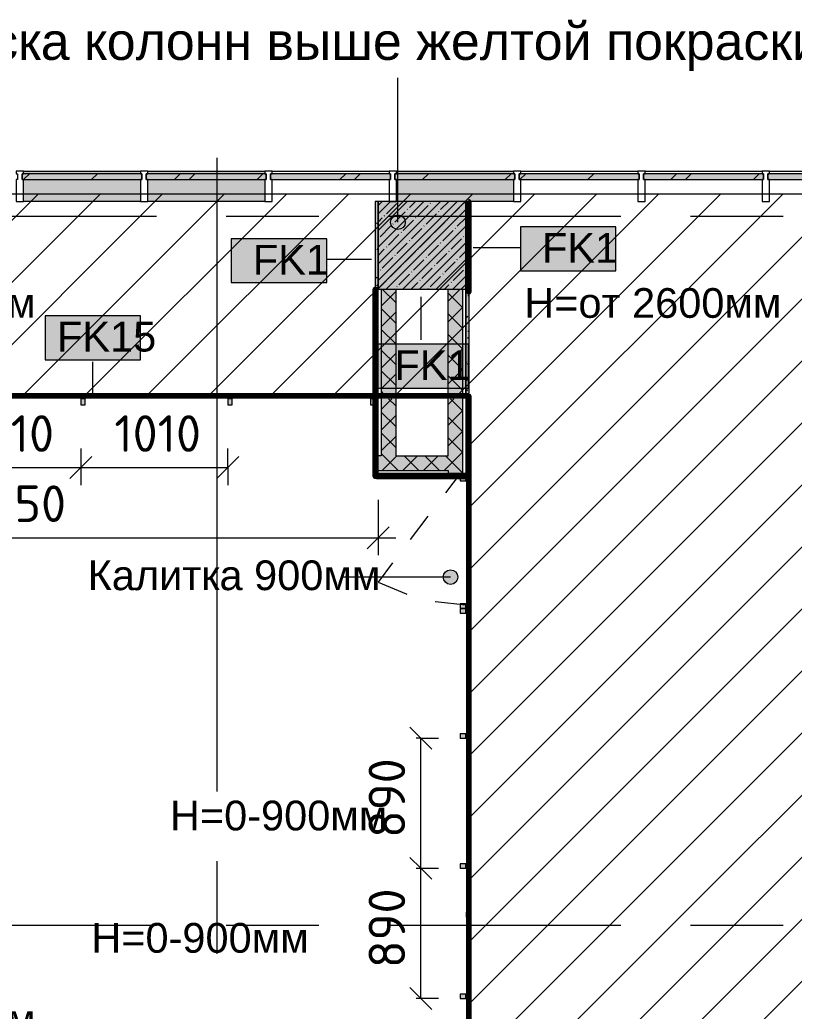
# Model space of a CAD drawing. Header units: millimetres. Extents: x -3817 to 677485, y -22715 to 103890.
# Drawn here: x 333953 to 339248, y 23481 to 30261 of the extents above; entities that cross this region are included whole.
import ezdxf

# ---------------------------------------------------------------- set-up
doc = ezdxf.new("R2010")
doc.units = ezdxf.units.MM
doc.layers.add('PDF _Геометрия', color=7, linetype='Continuous', true_color=0x1d1d1d)
doc.layers.add('PDF _Сплошная заливка', color=7, linetype='Continuous', true_color=0xffffff)
doc.layers.add('PDF _Текст', color=7, linetype='Continuous')
doc.styles.add('PDF GOST-Common', font='arial.ttf')
doc.styles.add('PDF ISOCPEUR', font='isocpeur.ttf')

msp = doc.modelspace()

# ---------------------------------------------------------------- hatches: boundary and pattern name
at = {"layer": 'PDF _Сплошная заливка', "true_color": 0x383e42, "transparency": 33554559}
for points in [[(334777.9, 29209), (334777.9, 29226), (333977.9, 29226), (333977.9, 29209), (334184.3, 29209)], [(335627.9, 29209), (335627.9, 29226), (334827.9, 29226), (334827.9, 29209), (335526.3, 29209)], [(337327.9, 29209), (337327.9, 29226), (336527.9, 29226), (336527.9, 29209), (336868.3, 29209)], [(334777.9, 29019), (334777.9, 29169), (333977.9, 29169), (333977.9, 29019), (334184.3, 29019)], [(335627.9, 29019), (335627.9, 29169), (334827.9, 29169), (334827.9, 29019), (335526.3, 29019)], [(337327.9, 29019), (337327.9, 29169), (336527.9, 29169), (336527.9, 29019), (337022.9, 29019)]]:
    msp.add_hatch(color=250, dxfattribs=at).paths.add_polyline_path(points)
at = {"layer": 'PDF _Сплошная заливка', "transparency": 33554559}
for color, points in [(256, [(334787.9, 29169), (334787.9, 29209), (333967.9, 29209), (333967.9, 29169), (334184.3, 29169)]), (256, [(335526.3, 29169), (335637.9, 29169), (335637.9, 29209), (334817.9, 29209), (334817.9, 29169)]), (256, [(337337.9, 29169), (337337.9, 29209), (336517.9, 29209), (336517.9, 29169), (336868.3, 29169)]), (256, [(339888.1, 29169), (339888.1, 29209), (339068.1, 29209), (339068.1, 29169), (339552.3, 29169)]), (256, [(336402.9, 28419), (337002.9, 28419), (337002.9, 29019), (336402.9, 29019), (336402.9, 28582.3)]), (7, [(336538.5, 28827.1), (336573.8, 28841.8), (336588.5, 28877.1), (336573.8, 28912.5), (336538.5, 28927.1), (336503.1, 28912.5), (336488.5, 28877.1), (336503.1, 28841.8)]), (256, [(336382.9, 27669), (336402.9, 27669), (336402.9, 27709), (336382.9, 27709), (336382.9, 27689)]), (7, [(336947.9, 26449.9), (336933.2, 26485.2), (336897.9, 26499.9), (336862.5, 26485.2), (336847.9, 26449.9), (336862.5, 26414.5), (336897.9, 26399.9), (336933.2, 26414.5)])]:
    msp.add_hatch(color=color, dxfattribs=at).paths.add_polyline_path(points)
h = msp.add_hatch(color=256, dxfattribs=at)
h.paths.add_polyline_path([(336422.9, 27279), (336522.9, 27279), (336522.9, 27669), (336422.9, 27669), (336422.9, 27640.7)], flags=0)
h.paths.add_polyline_path([(336422.9, 27709), (336522.9, 27709), (336522.9, 28419), (336422.9, 28419)], flags=0)
h = msp.add_hatch(color=256, dxfattribs=at)
h.paths.add_polyline_path([(336882.9, 27159), (336982.9, 27159), (336982.9, 27669), (336882.9, 27669), (336882.9, 27179)], flags=0)
h.paths.add_polyline_path([(336982.9, 27709), (336982.9, 28419), (336882.9, 28419), (336882.9, 27709)], flags=0)
at = {"layer": 'PDF _Сплошная заливка', "true_color": 0xe2eaf3, "transparency": 33554559}
h = msp.add_hatch(color=254, dxfattribs=at)
h.paths.add_polyline_path([(334052.9, 17119), (334052.9, 17149), (334012.9, 17149), (334012.9, 17119)], flags=0)
h.paths.add_polyline_path([(334052.9, 18049), (334052.9, 18079), (334012.9, 18079), (334012.9, 18049)], flags=0)
h.paths.add_polyline_path([(334052.9, 18979), (334052.9, 19009), (334012.9, 19009), (334012.9, 18979)], flags=0)
h.paths.add_polyline_path([(334052.9, 19909), (334052.9, 19939), (334012.9, 19939), (334012.9, 19909)], flags=0)
h.paths.add_polyline_path([(334052.9, 20834), (334052.9, 20864), (334012.9, 20864), (334012.9, 20834)], flags=0)
h.paths.add_polyline_path([(334052.9, 21759), (334052.9, 21789), (334012.9, 21789), (334012.9, 21759)], flags=0)
h.paths.add_polyline_path([(336962.9, 22689), (337002.9, 22689), (337002.9, 22719), (336962.9, 22719)], flags=0)
h.paths.add_polyline_path([(335040.1, 22689), (335040.1, 22729), (335010.1, 22729), (335010.1, 22689)], flags=0)
h.paths.add_polyline_path([(336007.6, 22689), (336037.6, 22689), (336037.6, 22729), (336007.6, 22729)], flags=0)
h.paths.add_polyline_path([(334012.9, 22689), (334052.9, 22689), (334052.9, 22719), (334012.9, 22719)], flags=0)
h.paths.add_polyline_path([(336962.9, 23568), (337002.9, 23568), (337002.9, 23598), (336962.9, 23598)], flags=0)
h.paths.add_polyline_path([(337002.9, 24458), (337002.9, 24488), (336962.9, 24488), (336962.9, 24458)], flags=0)
h.paths.add_polyline_path([(337002.9, 25348), (337002.9, 25378), (336962.9, 25378), (336962.9, 25348)], flags=0)
h.paths.add_polyline_path([(337002.9, 26203), (337002.9, 26233), (336962.9, 26233), (336962.9, 26203)], flags=0)
h.paths.add_polyline_path([(336962.9, 26238), (337002.9, 26238), (337002.9, 26268), (336962.9, 26268)], flags=0)
h.paths.add_polyline_path([(336962.9, 27108), (337002.9, 27108), (337002.9, 27138), (336962.9, 27138)], flags=0)
h.paths.add_polyline_path([(336381.9, 27629), (336381.9, 27669), (336351.9, 27669), (336351.9, 27629)], flags=0)
h.paths.add_polyline_path([(335374.4, 27629), (335404.4, 27629), (335404.4, 27669), (335374.4, 27669), (335374.4, 27640.7)], flags=0)
h.paths.add_polyline_path([(334369.4, 27629), (334399.4, 27629), (334399.4, 27669), (334369.4, 27669), (334369.4, 27640.7)], flags=0)
h.paths.add_polyline_path([(332359.4, 27629), (332389.4, 27629), (332389.4, 27669), (332359.4, 27669), (332359.4, 27640.7)], flags=0)
h.paths.add_polyline_path([(333364.4, 27629), (333394.4, 27629), (333394.4, 27669), (333364.4, 27669), (333364.4, 27640.7)], flags=0)
h.paths.add_polyline_path([(331382.9, 27629), (331382.9, 27669), (331352.9, 27669), (331352.9, 27629)], flags=0)

# ---------------------------------------------------------------- linework, layer by layer
at = {"layer": 'PDF _Геометрия', "color": 7, "lineweight": 9}
for points in [[(336538.5, 28877.1), (336538.5, 29864.8)], [(333981.1, 29171.9), (334018.2, 29209)], [(334443.9, 29169), (334483.9, 29209)], [(335009.6, 29169), (335049.6, 29209)], [(335112.5, 29171.9), (335149.6, 29209)], [(335575.3, 29169), (335615.3, 29209)], [(336141, 29169), (336181, 29209)], [(336243.9, 29171.9), (336281, 29209)], [(336706.6, 29169), (336746.6, 29209)], [(337272.3, 29169), (337312.3, 29209)], [(337375.2, 29171.9), (337412.3, 29209)], [(337838, 29169), (337878, 29209)], [(338403.7, 29169), (338443.7, 29209)], [(338506.6, 29171.9), (338543.7, 29209)], [(338969.4, 29169), (339009.4, 29209)], [(337052.4, 28703), (337376.2, 28703)], [(336358.6, 28622.1), (336052.1, 28622.1)], [(336422.9, 28419), (336422.9, 27709)], [(336982.9, 27709), (336982.9, 28419)], [(336693.9, 28367.7), (336693.9, 28072.8)], [(334452, 27689.5), (334452, 27922.2)], [(336422.9, 27669), (336422.9, 27279), (336402.9, 27279)], [(336982.9, 27159), (336982.9, 27669)], [(334369.4, 27329), (334369.4, 27198.9), (334369.4, 27078.9)], [(335374.4, 27198.9), (335374.4, 27329)], [(331234, 27198.9), (332359.4, 27198.9), (333364.4, 27198.9), (334369.4, 27198.9), (335374.4, 27198.9), (335374.4, 27078.9)], [(336402.9, 27179), (336882.9, 27179), (336882.9, 27159)], [(336402.9, 26979), (336402.9, 26719), (336402.9, 26599)], [(331234, 26719), (336522.9, 26719)], [(336897.9, 26449.9), (336172.5, 26449.9), (336166.8, 26449.9)], [(336695.7, 25348), (336662.9, 25348)], [(336815.7, 23568), (336695.7, 23568), (336695.7, 24458), (336695.7, 25348), (336815.7, 25348)], [(336662.9, 24458), (336695.7, 24458), (336815.7, 24458)], [(336695.7, 23568), (336662.9, 23568)]]:
    msp.add_lwpolyline(points, dxfattribs=at)
at = {"layer": 'PDF _Геометрия', "color": 253, "lineweight": 9, "true_color": 0xaaaaaa}
for points in [[(335302.9, 24983.7), (335302.9, 26817.1), (335302.9, 29317.1)], [(333299.1, 28919), (334886.6, 28919)], [(335362.9, 28919), (335997.9, 28919)], [(336474.1, 28919), (338061.6, 28919)], [(338537.9, 28919), (339172.9, 28919)], [(335302.9, 23872.4), (335302.9, 24507.4)], [(333299.1, 24069), (334886.6, 24069)], [(335362.9, 24069), (335997.9, 24069)], [(336474.1, 24069), (338061.6, 24069)], [(338537.9, 24069), (339172.9, 24069)]]:
    msp.add_lwpolyline(points, dxfattribs=at)
at = {"layer": 'PDF _Геометрия', "color": 7, "lineweight": 20}
for points in [[(333967.9, 29169), (333967.9, 29209), (333977.9, 29209), (333977.9, 29226), (333927.9, 29226), (333927.9, 29209), (333937.9, 29209), (333937.9, 29169), (333927.9, 29169), (333927.9, 29019), (333977.9, 29019), (333977.9, 29169)], [(334817.9, 29169), (334817.9, 29209), (334827.9, 29209), (334827.9, 29226), (334777.9, 29226), (334777.9, 29209), (334787.9, 29209), (334787.9, 29169), (334777.9, 29169), (334777.9, 29019), (334827.9, 29019), (334827.9, 29169)], [(335667.9, 29169), (335667.9, 29209), (335677.9, 29209), (335677.9, 29226), (335627.9, 29226), (335627.9, 29209), (335637.9, 29209), (335637.9, 29169), (335627.9, 29169), (335627.9, 29019), (335677.9, 29019), (335677.9, 29169)], [(336517.9, 29169), (336517.9, 29209), (336527.9, 29209), (336527.9, 29226), (336477.9, 29226), (336477.9, 29209), (336487.9, 29209), (336487.9, 29169), (336477.9, 29169), (336477.9, 29019), (336527.9, 29019), (336527.9, 29169)], [(337367.9, 29169), (337367.9, 29209), (337377.9, 29209), (337377.9, 29226), (337327.9, 29226), (337327.9, 29209), (337337.9, 29209), (337337.9, 29169), (337327.9, 29169), (337327.9, 29019), (337377.9, 29019), (337377.9, 29169)], [(338217.9, 29169), (338217.9, 29209), (338227.9, 29209), (338227.9, 29226), (338177.9, 29226), (338177.9, 29209), (338187.9, 29209), (338187.9, 29169), (338177.9, 29169), (338177.9, 29019), (338227.9, 29019), (338227.9, 29169)], [(339068.1, 29169), (339068.1, 29209), (339078.1, 29209), (339078.1, 29226), (339028.1, 29226), (339028.1, 29209), (339038.1, 29209), (339038.1, 29169), (339028.1, 29169), (339028.1, 29019), (339078.1, 29019), (339078.1, 29169)], [(333967.9, 29169), (334787.9, 29169), (334787.9, 29209), (333967.9, 29209)], [(334817.9, 29169), (335637.9, 29169), (335637.9, 29209), (334817.9, 29209)], [(335667.9, 29169), (336487.9, 29169), (336487.9, 29209), (335667.9, 29209)], [(336517.9, 29169), (337337.9, 29169), (337337.9, 29209), (336517.9, 29209)], [(337367.9, 29169), (338187.9, 29169), (338187.9, 29209), (337367.9, 29209)], [(338217.9, 29169), (339038.1, 29169), (339038.1, 29209), (338217.9, 29209)], [(339068.1, 29169), (339888.1, 29169), (339888.1, 29209), (339068.1, 29209)]]:
    msp.add_lwpolyline(points, close=True, dxfattribs=at)
at = {"layer": 'PDF _Геометрия', "color": 7, "lineweight": 9}
for points in [[(333977.9, 29226), (334777.9, 29226), (334777.9, 29209), (333977.9, 29209)], [(334827.9, 29226), (335627.9, 29226), (335627.9, 29209), (334827.9, 29209)], [(335677.9, 29226), (336477.9, 29226), (336477.9, 29209), (335677.9, 29209)], [(336527.9, 29226), (337327.9, 29226), (337327.9, 29209), (336527.9, 29209)], [(337377.9, 29226), (338177.9, 29226), (338177.9, 29209), (337377.9, 29209)], [(339028.1, 29226), (339028.1, 29209), (338577.9, 29209), (338227.9, 29209), (338227.9, 29226), (338577.9, 29226)], [(339078.1, 29226), (339878.1, 29226), (339878.1, 29209), (339078.1, 29209)], [(333977.9, 29169), (334777.9, 29169), (334777.9, 29019), (333977.9, 29019)], [(334827.9, 29169), (335627.9, 29169), (335627.9, 29019), (334827.9, 29019)], [(335677.9, 29169), (336477.9, 29169), (336477.9, 29069), (335677.9, 29069)], [(336527.9, 29169), (337327.9, 29169), (337327.9, 29019), (336527.9, 29019)], [(337377.9, 29169), (338177.9, 29169), (338177.9, 29069), (337377.9, 29069)], [(339028.1, 29169), (339028.1, 29069), (338577.9, 29069), (338227.9, 29069), (338227.9, 29169), (338577.9, 29169)], [(339078.1, 29169), (339878.1, 29169), (339878.1, 29069), (339078.1, 29069)], [(337002.9, 29019), (336402.9, 29019), (336402.9, 28419), (337002.9, 28419)], [(338029.4, 28844.9), (337376.2, 28844.9), (337376.2, 28544.9), (338029.4, 28544.9)], [(336052.1, 28764), (335399, 28764), (335399, 28464), (336052.1, 28464)], [(334778.5, 28236.1), (334125.4, 28236.1), (334125.4, 27936.1), (334778.5, 27936.1)], [(337020.5, 28042.7), (336367.4, 28042.7), (336367.4, 27742.7), (337020.5, 27742.7)]]:
    msp.add_lwpolyline(points, close=True, dxfattribs=at)
at = {"layer": 'PDF _Геометрия', "color": 8, "lineweight": 9, "true_color": 0x808080}
for points in [[(331952.9, 29069), (331952.9, 28419), (331352.9, 28419), (331352.9, 27689), (337022.9, 27689), (337022.9, 22669), (334072.9, 22669), (334072.9, 17119), (341003.1, 17119), (341003.1, 29069)], [(334399.4, 27669), (334369.4, 27669), (334369.4, 27629), (334399.4, 27629)], [(335404.4, 27669), (335374.4, 27669), (335374.4, 27629), (335404.4, 27629)], [(336381.9, 27669), (336351.9, 27669), (336351.9, 27629), (336381.9, 27629)], [(336962.9, 27138), (336962.9, 27108), (337002.9, 27108), (337002.9, 27138)], [(336962.9, 26268), (336962.9, 26238), (337002.9, 26238), (337002.9, 26268)], [(336962.9, 26233), (336962.9, 26203), (337002.9, 26203), (337002.9, 26233)], [(336962.9, 25378), (336962.9, 25348), (337002.9, 25348), (337002.9, 25378)], [(336962.9, 24488), (336962.9, 24458), (337002.9, 24458), (337002.9, 24488)], [(336962.9, 23598), (336962.9, 23568), (337002.9, 23568), (337002.9, 23598)]]:
    msp.add_lwpolyline(points, close=True, dxfattribs=at)
at = {"layer": 'PDF _Геометрия', "color": 9, "lineweight": 9, "true_color": 0xc0c0c0}
for points in [[(332698.2, 27689), (334078.2, 29069)], [(333122.5, 27689), (334502.5, 29069)], [(333546.7, 27689), (334926.7, 29069)], [(333971, 27689), (335351, 29069)], [(334395.3, 27689), (335775.3, 29069)], [(334819.5, 27689), (336199.5, 29069)], [(335243.8, 27689), (336623.8, 29069)], [(335668.1, 27689), (337048.1, 29069)], [(336092.3, 27689), (337472.3, 29069)], [(336516.6, 27689), (337896.6, 29069)], [(336940.9, 27689), (338320.9, 29069)], [(337022.9, 27346.8), (338745.1, 29069)], [(337022.9, 26922.5), (339169.4, 29069)], [(337022.9, 26498.2), (339593.6, 29069)], [(337022.9, 26074), (340017.9, 29069)], [(337022.9, 25649.7), (340442.2, 29069)], [(337022.9, 25225.5), (340866.4, 29069)], [(336402.9, 27690), (336402.9, 27709), (336402.9, 29019), (336382.9, 29019), (336382.9, 27709), (336382.9, 27690)], [(336882.9, 27709), (336882.9, 28419), (337002.9, 28419), (337002.9, 27709), (337002.9, 29019), (337022.9, 29019), (337022.9, 27709)], [(337022.9, 24801.2), (341003.1, 28781.4)], [(336402.9, 27709), (336402.9, 28419), (336522.9, 28419), (336522.9, 27709)], [(337022.9, 24376.9), (341003.1, 28357.2)], [(337022.9, 23952.7), (341003.1, 27932.9)], [(336382.9, 27689), (336382.9, 27669), (336382.9, 27139), (336402.9, 27139), (337002.9, 27139), (337022.9, 27139), (337022.9, 27159), (337002.9, 27159), (336402.9, 27159), (336402.9, 27279), (336402.9, 27669)], [(337002.9, 27669), (337002.9, 27159), (336882.9, 27159), (336402.9, 27159), (336402.9, 27669), (336402.9, 27689)], [(336522.9, 27669), (336522.9, 27279), (336882.9, 27279), (336882.9, 27669)], [(337022.9, 23528.4), (341003.1, 27508.7)], [(336962.9, 27159), (336863.4, 27027)], [(337022.9, 23104.1), (341003.1, 27084.4)], [(336743.1, 26867.3), (336622.7, 26707.6)], [(337022.9, 22679.9), (341003.1, 26660.1)], [(336502.3, 26547.8), (336402.9, 26415.9), (336594.7, 26334.9), (336598.6, 26333.9)], [(336792.1, 26283.3), (336796, 26282.2), (337002.9, 26259)], [(334072.9, 19305.6), (341003.1, 26235.9)], [(334072.9, 18881.3), (341003.1, 25811.6)], [(334072.9, 18457.1), (341003.1, 25387.3)]]:
    msp.add_lwpolyline(points, dxfattribs=at)
at = {"layer": 'PDF _Геометрия', "color": 253, "lineweight": 9, "true_color": 0x9b9b9b}
for points in [[(336382.9, 28954.8), (336386, 28954.8)], [(336384.6, 28914.6), (336382.9, 28911.6)], [(336386.7, 28873.6), (336382.9, 28880.1)], [(336382.9, 28832.8), (336386, 28832.8)], [(336395.8, 28872.9), (336390.8, 28864.2)], [(337018.3, 28815.9), (337013.2, 28824.6)], [(337016, 28863.3), (337022.9, 28863.3)], [(337022.9, 28861.8), (337018.3, 28853.9)], [(336402.9, 28763.3), (336397.8, 28754.5)], [(337016, 28802.4), (337022.9, 28802.4)], [(336382.9, 28741.4), (336386, 28741.4)], [(336398.8, 28695.2), (336393.7, 28686.5)], [(337016, 28710.9), (337022.9, 28710.9)], [(337022.9, 28686), (337021.4, 28688.6)], [(336382.9, 28619.5), (336386, 28619.5)], [(337011.1, 28658.5), (337006, 28649.8)], [(337004.1, 28596.6), (337002.9, 28598.7)], [(337018.1, 28548.8), (337013.1, 28540.1)], [(336382.9, 28497.6), (336386, 28497.6)], [(336395.9, 28491.8), (336390.9, 28500.5)], [(336402.9, 28540.7), (336402, 28542.2)], [(337014.1, 28480.8), (337009, 28472.1)], [(337016, 28528), (337022.9, 28528)], [(336397.7, 28449.5), (336392.7, 28440.8)], [(336400, 28423.8), (336395, 28432.5)], [(337012.3, 28460.5), (337007.3, 28469.2)], [(337016, 28467.1), (337022.9, 28467.1)], [(337022.9, 28435.1), (337020.2, 28430.4)], [(336382.9, 28406.1), (336386, 28406.1)], [(336402.9, 28357.8), (336399.1, 28364.5)], [(337016, 28375.6), (337022.9, 28375.6)], [(336382.9, 28284.2), (336386, 28284.2)], [(336392.9, 28314.1), (336387.9, 28322.8)], [(336385.4, 28245.4), (336382.9, 28241)], [(336385.9, 28204.4), (336382.9, 28209.6)], [(337013, 28235), (337007.9, 28226.3)], [(336382.9, 28162.3), (336386, 28162.3)], [(336389.9, 28136.4), (336384.9, 28145.1)], [(337016, 28192.8), (337022.9, 28192.8)], [(337022.9, 28191.3), (337019.1, 28184.7)], [(336382.9, 28070.8), (336386, 28070.8)], [(336392.5, 28135.7), (336387.5, 28127)], [(337016, 28131.8), (337022.9, 28131.8)], [(337021.6, 28078.7), (337016.5, 28087.4)], [(336388.4, 28067.7), (336383.4, 28059)], [(336399.6, 28026.1), (336394.5, 28017.3)], [(337016, 28040.4), (337022.9, 28040.4)], [(337022.9, 28015.5), (337020.6, 28019.4)], [(336382.9, 27948.9), (336386, 27948.9)], [(337007.8, 27921.3), (337002.9, 27912.8)], [(337007.4, 27859.4), (337002.9, 27867.2)], [(337018.6, 27901), (337013.5, 27909.7)], [(336382.9, 27827), (336386, 27827)], [(336387.3, 27822), (336382.9, 27814.3)], [(336395.1, 27822.6), (336390.1, 27831.4)], [(337003.7, 27853.2), (337002.9, 27851.8)], [(337011.5, 27791.4), (337006.5, 27800.1)], [(337014.9, 27811.6), (337009.8, 27802.9)], [(337016, 27857.5), (337022.9, 27857.5)], [(336382.9, 27735.6), (336386, 27735.6)], [(336398.5, 27780.3), (336393.5, 27771.6)], [(337015.6, 27723.3), (337010.5, 27732)], [(337016, 27796.5), (337022.9, 27796.5)], [(336402.9, 27687.3), (336398.3, 27695.3)], [(336382.9, 27613.6), (336386, 27613.6)], [(336382.9, 27491.7), (336386, 27491.7)], [(336389.1, 27467.2), (336384.1, 27475.9)], [(336382.9, 27400.3), (336386, 27400.3)], [(336389.2, 27398.5), (336384.2, 27389.8)], [(336382.9, 27278.4), (336386, 27278.4)], [(336382.9, 27156.4), (336386, 27156.4)], [(336388.1, 27152.8), (336383.1, 27144.1)], [(336462.3, 27157.6), (336461.5, 27159)], [(336467.4, 27156.4), (336477.4, 27156.4)], [(336504, 27146.4), (336499, 27155.1)], [(336558.8, 27156.4), (336568.9, 27156.4)], [(336633.9, 27151.7), (336628.8, 27143)], [(336701.9, 27147.6), (336696.9, 27139)], [(336741.7, 27156.4), (336751.8, 27156.4)], [(336817.8, 27151.6), (336813.5, 27159)], [(336833.1, 27156.4), (336843.2, 27156.4)], [(336885.8, 27155.7), (336883.9, 27159)], [(336894.1, 27156.4), (336904.1, 27156.4)], [(336919.6, 27159), (336916.2, 27153)], [(336927.4, 27144.5), (336922.4, 27153.2)], [(336965.8, 27139), (336964, 27142.1)]]:
    msp.add_lwpolyline(points, dxfattribs=at)
at = {"layer": 'PDF _Геометрия', "lineweight": 9}
for points in [[(336402.9, 28934.7), (336487.2, 29019)], [(336402.9, 28820.7), (336601.2, 29019)], [(336402.9, 28706.6), (336715.3, 29019)], [(336402.9, 28592.6), (336829.3, 29019)], [(336402.9, 28478.5), (336943.4, 29019)], [(336402.9, 28991.8), (336430.1, 29019)], [(336457.4, 28419), (337002.9, 28964.5)], [(336459.6, 28934.4), (336530.9, 29005.7)], [(336602.2, 28962.9), (336604.5, 28965.3)], [(336616.4, 28977.2), (336658.2, 29019)], [(336673.4, 28920.2), (336744.7, 28991.4)], [(336759, 29005.7), (336761.4, 29008.1)], [(336830.3, 28962.9), (336886.3, 29019)], [(336887.3, 28905.9), (336958.6, 28977.2)], [(336972.8, 28991.4), (336975.2, 28993.8)], [(336987.1, 29005.7), (337000.4, 29019)], [(336402.9, 28877.7), (336431.1, 28905.9)], [(336445.3, 28920.2), (336447.7, 28922.5)], [(336516.6, 28877.4), (336587.9, 28948.7)], [(336573.7, 28820.4), (336644.9, 28891.7)], [(336659.2, 28905.9), (336661.6, 28908.3)], [(336730.5, 28863.1), (336801.7, 28934.4)], [(336816, 28948.7), (336818.4, 28951)], [(336873, 28891.7), (336875.4, 28894)], [(336944.3, 28848.9), (337002.9, 28907.5)], [(336416.8, 28777.6), (336488.1, 28848.9)], [(336502.4, 28863.1), (336504.7, 28865.5)], [(336571.5, 28419), (337002.9, 28850.4)], [(336630.7, 28763.3), (336702, 28834.6)], [(336716.2, 28848.9), (336718.6, 28851.3)], [(336787.5, 28806.1), (336858.8, 28877.4)], [(336844.5, 28749.1), (336915.8, 28820.4)], [(336930.1, 28834.6), (336932.4, 28837)], [(336402.9, 28763.7), (336404.9, 28765.7)], [(336473.9, 28720.6), (336545.1, 28791.9)], [(336559.4, 28806.1), (336561.8, 28808.5)], [(336616.4, 28749.1), (336618.8, 28751.5)], [(336687.7, 28706.3), (336759, 28777.6)], [(336773.2, 28791.9), (336775.6, 28794.2)], [(336901.5, 28692.1), (336972.8, 28763.3)], [(336987.1, 28777.6), (336989.4, 28780)], [(337001.3, 28791.9), (337002.9, 28793.4)], [(336402.9, 28649.6), (336445.3, 28692.1)], [(336459.6, 28706.3), (336462, 28708.7)], [(336530.9, 28663.6), (336602.2, 28734.8)], [(336673.4, 28692.1), (336675.8, 28694.4)], [(336685.5, 28419), (337002.9, 28736.4)], [(336744.7, 28649.3), (336816, 28720.6)], [(336830.3, 28734.8), (336832.6, 28737.2)], [(336431.1, 28563.8), (336502.4, 28635)], [(336516.6, 28649.3), (336519, 28651.7)], [(336587.9, 28606.5), (336659.2, 28677.8)], [(336644.9, 28549.5), (336716.2, 28620.8)], [(336730.5, 28635), (336732.8, 28637.4)], [(336799.6, 28419), (337002.9, 28622.3)], [(336801.7, 28592.3), (336873, 28663.6)], [(336887.3, 28677.8), (336889.7, 28680.2)], [(336944.3, 28620.8), (336946.7, 28623.2)], [(336958.6, 28635), (337002.9, 28679.4)], [(336416.8, 28549.5), (336419.2, 28551.9)], [(336488.1, 28506.7), (336559.4, 28578)], [(336573.7, 28592.3), (336576, 28594.6)], [(336702, 28492.5), (336773.2, 28563.8)], [(336787.5, 28578), (336789.9, 28580.4)], [(336858.8, 28535.2), (336930.1, 28606.5)], [(336915.8, 28478.2), (336987.1, 28549.5)], [(337001.3, 28563.8), (337002.9, 28565.3)], [(336402.9, 28421.5), (336459.6, 28478.2)], [(336473.9, 28492.5), (336476.2, 28494.9)], [(336545.1, 28449.7), (336616.4, 28521)], [(336630.7, 28535.2), (336633, 28537.6)], [(336687.7, 28478.2), (336690.1, 28480.6)], [(336759, 28435.5), (336830.3, 28506.7)], [(336844.5, 28521), (336846.9, 28523.4)], [(336913.6, 28419), (337002.9, 28508.3)], [(336522.9, 28327.2), (336431.1, 28419)], [(336514.4, 28419), (336516.6, 28421.2)], [(336530.9, 28435.5), (336533.3, 28437.8)], [(336628.5, 28419), (336673.4, 28464)], [(336744.7, 28421.2), (336747.1, 28423.6)], [(336856.6, 28419), (336887.3, 28449.7)], [(336882.9, 28338.1), (336963.7, 28419)], [(336901.5, 28464), (336903.9, 28466.3)], [(336972.8, 28421.2), (337002.9, 28451.3)], [(336422.9, 28302.4), (336522.9, 28402.4)], [(336982.9, 28291.4), (336882.9, 28391.4)], [(336522.9, 28185.8), (336422.9, 28285.8)], [(336882.9, 28196.7), (336982.9, 28296.7)], [(336422.9, 28161), (336522.9, 28261)], [(336982.9, 28150), (336882.9, 28250)], [(336522.9, 28044.3), (336422.9, 28144.3)], [(336882.9, 28055.3), (336982.9, 28155.3)], [(336422.9, 28019.6), (336522.9, 28119.6)], [(336982.9, 28008.6), (336882.9, 28108.6)], [(336522.9, 27902.9), (336422.9, 28002.9)], [(336882.9, 27913.9), (336982.9, 28013.9)], [(336422.9, 27878.1), (336522.9, 27978.1)], [(336982.9, 27867.2), (336882.9, 27967.2)], [(336882.9, 27772.5), (336982.9, 27872.5)], [(336522.9, 27761.5), (336422.9, 27861.5)], [(336422.9, 27736.7), (336522.9, 27836.7)], [(336982.9, 27725.8), (336882.9, 27825.8)], [(336960.9, 27709), (336982.9, 27731)], [(336434, 27709), (336422.9, 27720.1)], [(336422.9, 27595.3), (336496.6, 27669)], [(336522.9, 27620.1), (336474, 27669)], [(336882.9, 27631), (336920.9, 27669)], [(336982.9, 27584.3), (336898.2, 27669)], [(336522.9, 27478.7), (336422.9, 27578.7)], [(336422.9, 27453.9), (336522.9, 27553.9)], [(336882.9, 27489.6), (336982.9, 27589.6)], [(336982.9, 27442.9), (336882.9, 27542.9)], [(336522.9, 27337.2), (336422.9, 27437.2)], [(336422.9, 27312.5), (336522.9, 27412.5)], [(336882.9, 27348.2), (336982.9, 27448.2)], [(336982.9, 27301.5), (336882.9, 27401.5)], [(336539.7, 27179), (336439.7, 27279), (336422.9, 27295.8)], [(336430.9, 27179), (336530.9, 27279)], [(336572.3, 27179), (336672.3, 27279)], [(336681.1, 27179), (336581.1, 27279)], [(336713.7, 27179), (336813.7, 27279)], [(336822.5, 27179), (336722.5, 27279)], [(336855.1, 27179), (336882.9, 27206.8), (336982.9, 27306.8)], [(336982.9, 27160.1), (336882.9, 27260.1), (336864, 27279)], [(336976.5, 27159), (336982.9, 27165.4)]]:
    msp.add_lwpolyline(points, dxfattribs=at)
at = {"layer": 'PDF _Геометрия', "color": 231, "lineweight": 70, "true_color": 0xff80c0}
msp.add_lwpolyline([(337022.9, 29018.5), (337022.9, 28397.5), (337023.9, 28397.5), (337023.9, 29018.5)], close=True, dxfattribs=at)
for points in [[(336382.9, 27690), (336382.9, 27709), (336382.9, 28419), (336381.9, 28419), (336381.9, 27709), (336381.9, 27690)], [(336381.9, 27689), (336381.9, 27669), (336381.9, 27138.5), (336382.9, 27138.5), (336382.9, 27669), (336382.9, 27689)], [(337002.9, 27139), (336392.4, 27139), (336392.4, 27138), (337002.9, 27138)], [(337022.9, 26219), (337002.9, 26219)], [(337022.9, 26218), (337002.9, 26218)], [(337022.9, 24140), (337002.9, 24140)], [(337022.9, 24139), (337002.9, 24139)]]:
    msp.add_lwpolyline(points, dxfattribs=at)
at = {"layer": 'PDF _Геометрия', "color": 33, "lineweight": 70, "true_color": 0xd7a38a}
for points in [[(336381.9, 27690), (331352.9, 27690)], [(331352.9, 27689), (336381.9, 27689)], [(337022.9, 24139), (337022.9, 22669), (336182.9, 22669), (336182.9, 22668), (337023.9, 22668), (337023.9, 22669), (337023.9, 26218), (337023.9, 27690), (337022.9, 27690), (336402.9, 27690)], [(336402.9, 27689), (337022.9, 27689), (337022.9, 26219)], [(337022.9, 26218), (337022.9, 24140)]]:
    msp.add_lwpolyline(points, dxfattribs=at)
at = {"layer": 'PDF _Геометрия', "color": 231, "lineweight": 9, "true_color": 0xff80c0}
for points in [[(336381.9, 27690), (336382.9, 27690)], [(336382.9, 27689), (336381.9, 27689)], [(337022.9, 26219), (337022.9, 26218)], [(337022.9, 24139), (337022.9, 24140)]]:
    msp.add_lwpolyline(points, dxfattribs=at)
at = {"layer": 'PDF _Геометрия', "color": 33, "lineweight": 9, "true_color": 0xd7a38a}
for points in [[(336382.9, 27689), (336382.9, 27690)], [(336402.9, 27690), (336402.9, 27689)]]:
    msp.add_lwpolyline(points, dxfattribs=at)
at = {"layer": 'PDF _Геометрия', "color": 7, "lineweight": 20}
for points in [[(334444.4, 27273.9), (334369.4, 27198.9), (334294.4, 27123.9)], [(335449.4, 27273.9), (335374.4, 27198.9), (335299.4, 27123.9)], [(336477.9, 26794), (336402.9, 26719), (336327.9, 26644)], [(336620.7, 25423), (336695.7, 25348), (336770.7, 25273)], [(336620.7, 24533), (336695.7, 24458), (336770.7, 24383)], [(336620.7, 23643), (336695.7, 23568), (336770.7, 23493)]]:
    msp.add_lwpolyline(points, dxfattribs=at)
at = {"layer": 'PDF _Геометрия', "color": 7, "lineweight": 9}
for centre in [(336538.5, 28877.1), (336897.9, 26449.9)]:
    msp.add_circle(centre, 50, dxfattribs=at)
at = {"layer": 'PDF _Сплошная заливка', "lineweight": 35, "transparency": 33554559}
for points in [[(336487.9, 29169), (336487.9, 29209), (335667.9, 29169), (335667.9, 29209)], [(338187.9, 29169), (338187.9, 29209), (337367.9, 29169), (337367.9, 29209)], [(339038.1, 29169), (339038.1, 29209), (338217.9, 29169), (338217.9, 29209)], [(336402.9, 27709), (336402.9, 29019), (336382.9, 27709), (336382.9, 29019)], [(337022.9, 27709), (337022.9, 29019), (337002.9, 27709), (337002.9, 29019)], [(336402.9, 27139), (336402.9, 27669), (336382.9, 27139), (336382.9, 27669)], [(336402.9, 27179), (336882.9, 27179), (336402.9, 27279), (336882.9, 27279)], [(336402.9, 27139), (337002.9, 27139), (336402.9, 27159), (337002.9, 27159)], [(337002.9, 27139), (337022.9, 27139), (337002.9, 27159), (337022.9, 27159)]]:
    msp.add_solid(points, dxfattribs=at)
at = {"layer": 'PDF _Сплошная заливка', "lineweight": 9, "transparency": 33554559}
for points in [[(338029.4, 28844.9), (337376.2, 28844.9), (338029.4, 28544.9), (337376.2, 28544.9)], [(336052.1, 28764), (335399, 28764), (336052.1, 28464), (335399, 28464)], [(334778.5, 28236.1), (334125.4, 28236.1), (334778.5, 27936.1), (334125.4, 27936.1)], [(337020.5, 28042.7), (336367.4, 28042.7), (337020.5, 27742.7), (336367.4, 27742.7)]]:
    msp.add_solid(points, dxfattribs=at)
at = {"layer": 'PDF _Сплошная заливка', "color": 33, "lineweight": 35, "true_color": 0xd7a38a, "transparency": 33554559}
for points in [[(336381.9, 27689), (336381.9, 27690), (335526.3, 27689)], [(337022.9, 27689), (337022.9, 27690), (336868.3, 27689)]]:
    msp.add_solid(points, dxfattribs=at)
at = {"layer": 'PDF _Сплошная заливка', "color": 254, "lineweight": 35, "true_color": 0xffb9dc, "transparency": 33554559}
msp.add_solid([(336381.9, 27138.5), (336382.9, 27138.5), (336381.9, 27629)], dxfattribs=at)

# ---------------------------------------------------------------- texts
at = {"layer": 'PDF _Текст', "attachment_point": 4}
for s, insert, char_height, style in [('Покраска колонн выше желтой покраски на 1ом этаже', (332761.2, 30075.9), 254, 'PDF GOST-Common'), ('FK1', (337523.3, 28701.5), 203.2, 'PDF GOST-Common'), ('FK1', (335546.1, 28620.6), 203.2, 'PDF GOST-Common'), ('FK15', (334207.2, 28092.7), 203.2, 'PDF GOST-Common'), ('FK1', (336514.5, 27899.3), 203.2, 'PDF GOST-Common'), ('1010', (333594, 27431.6), 250.11, 'PDF ISOCPEUR'), ('1010', (334599, 27431.6), 250.11, 'PDF ISOCPEUR'), ('5050', (333562.4, 26951.8), 250.11, 'PDF ISOCPEUR'), ('Калитка 900мм', (334416.6, 26460.8), 203.2, 'PDF GOST-Common')]:
    msp.add_mtext(s, dxfattribs=dict(at, insert=insert, char_height=char_height, style=style))
at = {"layer": 'PDF _Текст', "color": 250, "true_color": 0x3c3c3c, "char_height": 203.2, "attachment_point": 4, "style": 'PDF GOST-Common'}
for s, insert in [('Н=от 2600мм', (332302, 28323.2)), ('Н=от 2600мм', (337402, 28323.2)), ('Н=0-900мм', (334979.1, 24817.7)), ('Н=0-900мм', (334441.4, 23980.9)), ('Н=от 2600мм', (332302, 23423.2))]:
    msp.add_mtext(s, dxfattribs=dict(at, insert=insert))
at = {"layer": 'PDF _Текст', "char_height": 250.11, "attachment_point": 4, "rotation": 90, "style": 'PDF ISOCPEUR'}
for insert in [(336462.9, 24666), (336462.9, 23776)]:
    msp.add_mtext('890', dxfattribs=dict(at, insert=insert))

doc.saveas('drawing.dxf')
